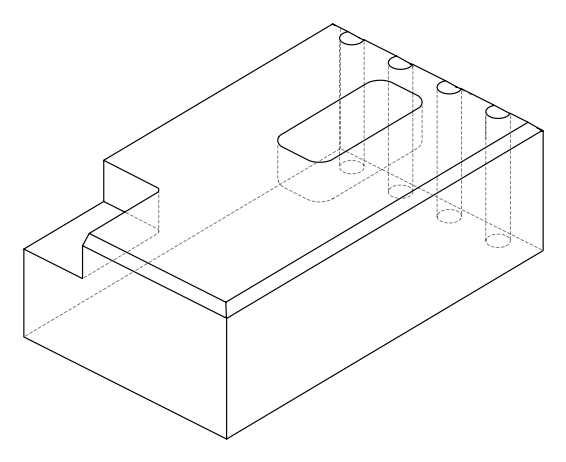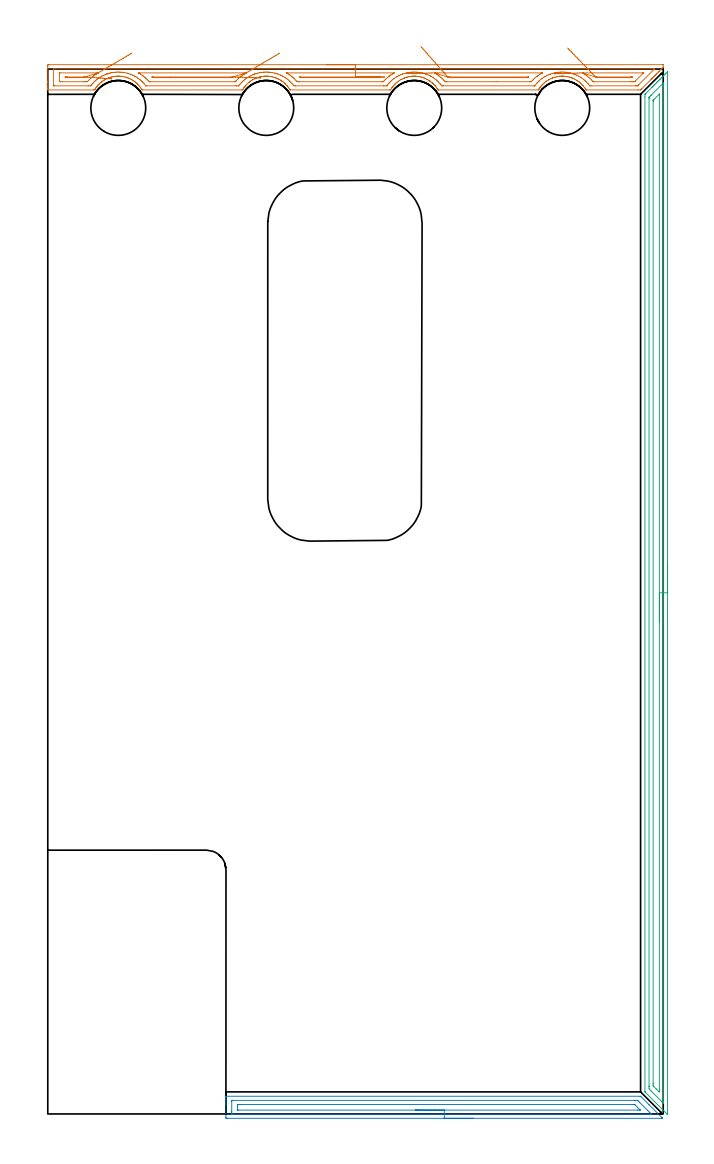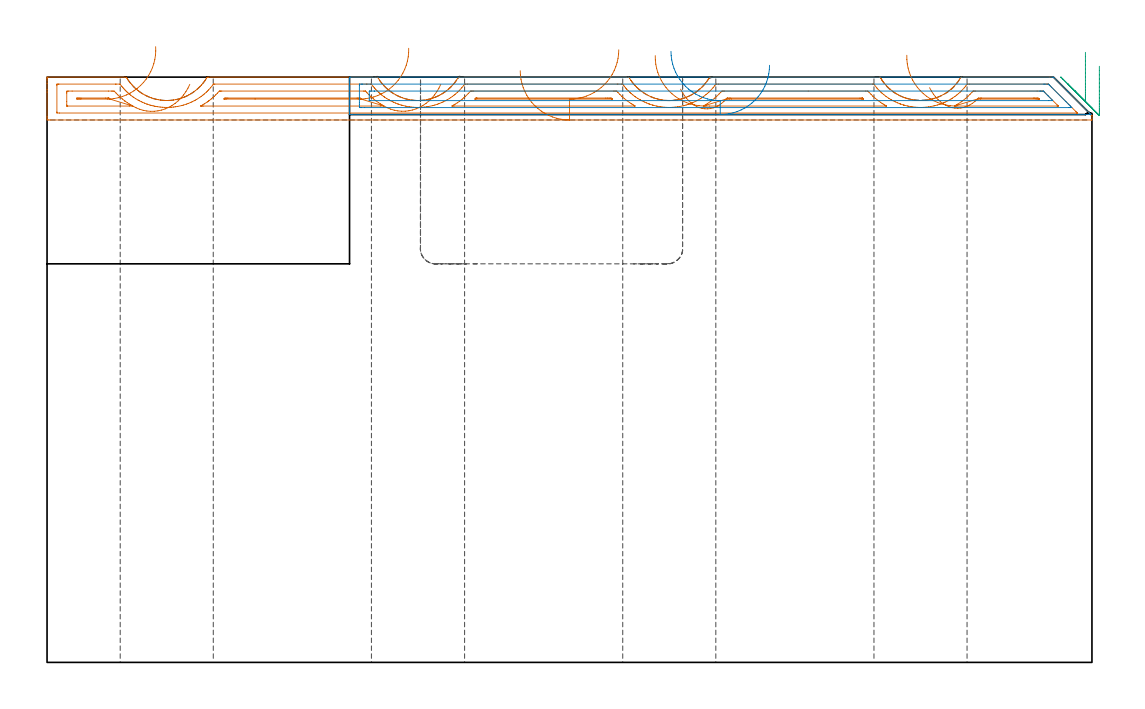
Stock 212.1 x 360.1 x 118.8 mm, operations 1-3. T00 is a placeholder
(PLAN: 21 operations, 15 tool changes, 52.3 min)
(1 AREA_MILL | FG_CHAMFER_SURFACE | UGT0205_001 | 6.51 min | 8031 mm3)
(2 AREA_MILL_1 | FG_CHAMFER_SURFACE_1 | UGT0205_001 | 3.74 min | 4492 mm3)
(3 AREA_MILL_2 | FG_CHAMFER_SURFACE_2 | UGT0205_001 | 8.67 min | 10619 mm3)
(4 MILL_CORNER_NOTCH_RECTANGULAR | CORNER_NOTCH_RECTANGULAR | NXT0201_011 | Follow Part, ap 3, ae 75% | 21.28 min | 211035 mm3)
(5 MILL_RECTANGULAR_POCKET | POCKET_RECTANGULAR_STRAIGHT | NXT0201_007 | Follow Part, ap 6.25, ae 75% | 7.11 min | 242951 mm3)
(6 SPOT_DRILL | STEP1HOLE | NXT0321_9005460120000 | 0.05 min | 155 mm3)
(7 SPOT_DRILL_1 | STEP1HOLE_1 | NXT0321_9005460120000 | 0.05 min | 203 mm3)
(8 SPOT_DRILL_2 | STEP1HOLE_2 | NXT0321_9005460120000 | 0.05 min | 184 mm3)
(9 SPOT_DRILL_3 | STEP1HOLE_3 | NXT0321_9005460120000 | 0.05 min | 158 mm3)
(10 DRILL_BLIND_HOLE_INTO_CENTER | STEP1HOLE | NXT0301_092 | 0.08 min | 1730 mm3)
(11 GUN_DRILL_THROUGH_HOLE | STEP1HOLE | UGT0307_009 | 0.6 min | 11516 mm3)
(12 DRILL_TO_ENLARGE_THROUGH_HOLE | STEP1HOLE | UGT0301_257 | 0.51 min | 19752 mm3)
(13 DRILL_BLIND_HOLE_INTO_CENTER_1 | STEP1HOLE_1 | NXT0301_092 | 0.08 min | 1736 mm3)
(14 GUN_DRILL_THROUGH_HOLE_1 | STEP1HOLE_1 | UGT0307_009 | 0.6 min | 11528 mm3)
(15 DRILL_TO_ENLARGE_THROUGH_HOLE_1 | STEP1HOLE_1 | UGT0301_257 | 0.51 min | 19739 mm3)
(16 DRILL_BLIND_HOLE_INTO_CENTER_2 | STEP1HOLE_2 | NXT0301_092 | 0.08 min | 1725 mm3)
(17 GUN_DRILL_THROUGH_HOLE_2 | STEP1HOLE_2 | UGT0307_009 | 0.6 min | 11532 mm3)
(18 DRILL_TO_ENLARGE_THROUGH_HOLE_2 | STEP1HOLE_2 | UGT0301_257 | 0.51 min | 19764 mm3)
(19 DRILL_BLIND_HOLE_INTO_CENTER_3 | STEP1HOLE_3 | NXT0301_092 | 0.08 min | 1721 mm3)
(20 GUN_DRILL_THROUGH_HOLE_3 | STEP1HOLE_3 | UGT0307_009 | 0.6 min | 11520 mm3)
(21 DRILL_TO_ENLARGE_THROUGH_HOLE_3 | STEP1HOLE_3 | UGT0301_257 | 0.51 min | 19752 mm3)
(TOOL UGT0205_001 | Chamfer Mill 20 x 3 x 45 deg. | D20 FL50 Z2)
(TOOL NXT0201_011 | ENDMILL 12mm [2P460-1200-NA 1630] | D12 FL38 Z6)
(TOOL NXT0201_007 | ENDMILL 25mm [R216.25-25050GCK54P 1620] | D25 R3 FL54 Z5)
(TOOL NXT0321_9005460120000 | NC Spot Drill, 142deg, 12mm, Carbide, Uncoated | D12 PA142 FL30 Z2)
(TOOL NXT0301_092 | Carbide Drill 12.1mm [860.1-1210-061A1-MM 2214] | D12.1 PA140 FL77 Z2)
(TOOL UGT0307_009 | Gun Drill 12 mm | D12 PA130 FL24 Z1)
(TOOL UGT0301_257 | Twist Drill 18.9 mm | D18.9 PA118 FL135 Z2)
(OP 1 AREA_MILL)
G17 G21 G94 G90
T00 M6
G54
G17 G0 G90 X96.05 Y361.6 S1061 M3
G43 Z128.8 H0
Z120.1
G94 G1 X96.088 Z119.228 F250.
X96.202 Z118.363
X96.391 Z117.512
X96.653 Z116.68
X96.987 Z115.874
X97.39 Z115.1
X97.859 Z114.364
X98.39 Z113.672
X98.979 Z113.029
X99.622 Z112.44
X100.314 Z111.908
X101.05 Z111.44
X101.824 Z111.037
X102.63 Z110.703
X103.462 Z110.441
X104.314 Z110.252
X105.178 Z110.138
X106.05 Z110.1
X211.927
X212.009 Y361.597 Z110.103
X212.1 Y361.592 Z110.106
X212.099 Y360.761 Z110.937
X212.096 Y360.707 Z110.99
X212.076 Y360.679 Z111.019
X211.896 Y360.495 Z111.204
X211.48 Y360.08 Z111.619
X211.285 Y359.883 Z111.813
X210.732 Y359.332 Z112.368
X210.587 Y359.186 Z112.512
X210.407 Y359.006 Z112.691
X209.898 Y358.498 Z113.202
X209.693 Y358.292 Z113.406
X209.53 Y358.128 Z113.567
X209.37 Y357.969 Z113.729
X209.247 Y357.846 Z113.852
X209.091 Y357.689 Z114.006
X208.939 Y357.538 Z114.16
X208.8 Y357.399 Z114.299
X208.652 Y357.25 Z114.445
X208.508 Y357.106 Z114.591
X208.353 Y356.952 Z114.746
X208.213 Y356.811 Z114.885
X208.076 Y356.675 Z115.022
X207.906 Y356.505 Z115.193
X204.701 Y353.3 Z118.398
X204.332 Y352.935 Z118.764
X204.301 Y352.907 Z118.793
X203.439 Y352.9 Z118.8
X185.569
X185.509 Y352.905 Z118.79
X185.483 Y352.934 Z118.762
X185.414 Y353.039 Z118.659
X185.291 Y353.235 Z118.462
X185.067 Y353.568 Z118.129
X184.676 Y354.095 Z117.603
X184.614 Y354.178 Z117.519
X184.609 Y354.184 Z117.512
X184.572 Y354.229 Z117.47
X184.39 Y354.441 Z117.258
X184.06 Y354.794 Z116.906
X183.717 Y355.135 Z116.565
X183.562 Y355.272 Z116.428
X183.515 Y355.314 Z116.386
X183.174 Y355.593 Z116.105
X183.111 Y355.641 Z116.055
X182.983 Y355.741 Z115.959
X182.824 Y355.863 Z115.836
X182.722 Y355.933 Z115.766
X182.588 Y356.027 Z115.672
X182.347 Y356.186 Z115.513
X181.931 Y356.431 Z115.269
X181.488 Y356.661 Z115.036
X181.038 Y356.874 Z114.825
X180.812 Y356.969 Z114.73
X180.656 Y357.031 Z114.669
X180.583 Y357.058 Z114.641
X180.209 Y357.18 Z114.512
X180.146 Y357.202 Z114.492
X179.803 Y357.303 Z114.396
X179.701 Y357.332 Z114.366
X179.253 Y357.438 Z114.258
X178.807 Y357.523 Z114.175
X178.793 Y357.524 Z114.173
X178.422 Y357.573 Z114.119
X178.36 Y357.582 Z114.111
X177.914 Y357.624 Z114.075
X177.688 Y357.635 Z114.063
X177.528 Y357.642 Z114.053
X177.52 Y357.643 Z114.054
X177.466 Y357.646 Z114.051
X177.366 Y357.642 Z114.048
X177.227 Y357.64 Z114.05
X177.077 Z114.054
X176.966 Y357.635 Z114.061
X176.941 Y357.634 Z114.063
X176.635 Y357.616 Z114.077
X176.575 Y357.613 Z114.081
X176.545 Y357.611 Z114.085
X176.438 Y357.599 Z114.094
X176.338 Y357.59 Z114.106
X176.313 Y357.587 Z114.109
X176.128 Y357.567 Z114.126
X175.94 Y357.538 Z114.153
X175.741 Y357.51 Z114.184
X175.682 Y357.501 Z114.194
X175.516 Y357.469 Z114.228
X175.235 Y357.413 Z114.285
X174.789 Y357.303 Z114.396
X174.401 Y357.184 Z114.509
X174.205 Y357.122 Z114.578
X174.151 Y357.104 Z114.596
X174.016 Y357.057 Z114.64
X173.954 Y357.032 Z114.663
X173.897 Y357.01 Z114.686
X173.448 Y356.82 Z114.878
X173.004 Y356.611 Z115.088
X172.861 Y356.534 Z115.166
X172.624 Y356.405 Z115.294
X172.511 Y356.338 Z115.361
X172.252 Y356.186 Z115.513
X172.111 Y356.094 Z115.605
X171.888 Y355.933 Z115.765
X171.66 Y355.77 Z115.929
X171.218 Y355.429 Z116.27
X171.131 Y355.354 Z116.346
X171.084 Y355.314 Z116.386
X170.678 Y354.928 Z116.77
X170.405 Y354.653 Z117.047
X170.326 Y354.573 Z117.127
X170.209 Y354.441 Z117.258
X169.996 Y354.178 Z117.521
X169.859 Y354.01 Z117.689
X169.785 Y353.91 Z117.788
X169.656 Y353.739 Z117.958
X169.528 Y353.569 Z118.13
X169.499 Y353.529 Z118.171
X169.433 Y353.434 Z118.265
X169.348 Y353.3 Z118.398
X169.276 Y353.189 Z118.51
X169.264 Y353.168 Z118.531
X169.169 Y353.013 Z118.687
X169.095 Y352.906 Z118.792
X169.04 Y352.9 Z118.8
X134.641
X134.505 Y352.903 Z118.789
X134.454 Y352.977 Z118.718
X134.369 Y353.114 Z118.584
X134.325 Y353.183 Z118.516
X134.195 Y353.388 Z118.311
X134.071 Y353.569 Z118.131
X133.724 Y354.041 Z117.658
X133.612 Y354.178 Z117.518
X133.561 Y354.242 Z117.455
X133.52 Y354.29 Z117.408
X133.391 Y354.441 Z117.257
X133.116 Y354.737 Z116.961
X132.832 Y355.024 Z116.673
X132.676 Y355.171 Z116.528
X132.557 Y355.276 Z116.423
X132.514 Y355.313 Z116.385
X132.469 Y355.348 Z116.348
X132.337 Y355.456 Z116.244
X132.259 Y355.519 Z116.18
X131.939 Y355.774 Z115.921
X131.759 Y355.905 Z115.794
X131.719 Y355.933 Z115.766
X131.646 Y355.985 Z115.713
X131.514 Y356.073 Z115.623
X131.348 Y356.184 Z115.511
X131.046 Y356.367 Z115.332
X130.603 Y356.604 Z115.093
X130.192 Y356.805 Z114.895
X130.153 Y356.824 Z114.876
X130.108 Y356.844 Z114.856
X129.87 Y356.945 Z114.753
X129.727 Y357.001 Z114.696
X129.583 Y357.057 Z114.64
X129.28 Y357.159 Z114.536
X129.261 Y357.166 Z114.529
X128.834 Y357.293 Z114.401
X128.816 Y357.298 Z114.396
X128.368 Y357.413 Z114.286
X128.106 Y357.465 Z114.234
X127.922 Y357.502 Z114.197
X127.493 Y357.562 Z114.132
X127.475 Y357.564 Z114.13
X127.292 Y357.58 Z114.114
X126.894 Y357.616 Z114.082
X126.752 Y357.628 Z114.068
X126.679 Y357.635 Z114.063
X126.582 Y357.643 Z114.055
X126.527 Y357.645 Z114.052
X126.329 Y357.643 Z114.051
X126.267 Y357.64 Z114.049
X126.08 Y357.641 Z114.054
X126.074
X125.829 Y357.631 Z114.066
X125.707 Y357.625 Z114.071
X125.69 Y357.624 Z114.072
X125.626 Y357.619 Z114.079
X125.243 Y357.585 Z114.115
X124.813 Y357.525 Z114.171
X124.797 Y357.523 Z114.173
X124.601 Y357.487 Z114.212
X124.35 Y357.44 Z114.259
X123.904 Y357.335 Z114.364
X123.795 Y357.303 Z114.396
X123.458 Y357.204 Z114.494
X123.155 Y357.104 Z114.594
X123.026 Y357.06 Z114.635
X123.015 Y357.056 Z114.639
X122.85 Y356.989 Z114.708
X122.579 Y356.875 Z114.82
X122.563 Y356.868 Z114.827
X122.119 Y356.667 Z115.032
X121.681 Y356.434 Z115.263
X121.226 Y356.17 Z115.528
X120.775 Y355.855 Z115.843
X120.333 Y355.522 Z116.177
X120.086 Y355.313 Z116.385
X119.75 Y355.001 Z116.697
X119.638 Y354.891 Z116.809
X119.441 Y354.694 Z117.004
X119.37 Y354.617 Z117.081
X119.211 Y354.441 Z117.258
X119.005 Y354.19 Z117.51
X118.871 Y354.026 Z117.674
X118.775 Y353.898 Z117.802
X118.656 Y353.739 Z117.957
X118.559 Y353.611 Z118.088
X118.526 Y353.569 Z118.131
X118.21 Y353.079 Z118.621
X118.112 Y352.919 Z118.781
X118.102 Y352.907 Z118.793
X117.665 Y352.9 Z118.8
X83.713
X83.505 Y352.903 Z118.789
X83.425 Y353.023 Z118.674
X83.334 Y353.166 Z118.532
X83.07 Y353.568 Z118.13
X82.948 Y353.739 Z117.957
X82.839 Y353.893 Z117.806
X82.62 Y354.17 Z117.528
X82.464 Y354.352 Z117.347
X82.388 Y354.441 Z117.258
X81.947 Y354.912 Z116.787
X81.797 Y355.056 Z116.643
X81.734 Y355.116 Z116.583
X81.651 Y355.191 Z116.508
X81.514 Y355.313 Z116.385
X81.054 Y355.69 Z116.008
X80.718 Y355.933 Z115.762
X80.705 Y355.943 Z115.753
X80.586 Y356.024 Z115.673
X80.348 Y356.185 Z115.512
X80.161 Y356.298 Z115.399
X79.869 Y356.461 Z115.238
X79.718 Y356.544 Z115.154
X79.433 Y356.688 Z115.011
X79.269 Y356.771 Z114.927
X78.928 Y356.92 Z114.778
X78.799 Y356.971 Z114.726
X78.584 Y357.058 Z114.64
X78.539 Y357.073 Z114.625
X78.376 Y357.13 Z114.567
X77.931 Y357.267 Z114.43
X77.483 Y357.387 Z114.313
X77.037 Y357.481 Z114.218
X76.59 Y357.553 Z114.144
X76.144 Y357.604 Z114.094
X75.86 Y357.626 Z114.073
X75.677 Y357.638 Z114.06
X75.642 Y357.639 Z114.058
X75.53 Y357.643 Z114.052
X75.342 Y357.64 Z114.049
X75.327
X75.084 Y357.642 Z114.053
X75.013 Y357.639 Z114.055
X74.805 Y357.631 Z114.066
X74.778 Y357.629 Z114.068
X74.358 Y357.596 Z114.104
X74.129 Y357.568 Z114.132
X73.912 Y357.54 Z114.158
X73.465 Y357.463 Z114.237
X73.166 Y357.396 Z114.302
X73.019 Y357.363 Z114.334
X72.571 Y357.24 Z114.458
X72.127 Y357.098 Z114.6
X72.016 Y357.058 Z114.641
X71.623 Y356.898 Z114.801
X71.429 Y356.811 Z114.889
X71.234 Y356.723 Z114.975
X70.784 Y356.49 Z115.207
X70.758 Y356.475 Z115.222
X70.341 Y356.241 Z115.459
X70.251 Y356.186 Z115.514
X69.882 Y355.933 Z115.766
X69.845 Y355.908 Z115.791
X69.485 Y355.641 Z116.057
X69.449 Y355.614 Z116.084
X69.09 Y355.313 Z116.385
X68.556 Y354.813 Z116.885
X68.524 Y354.779 Z116.919
X68.376 Y354.617 Z117.078
X68.211 Y354.44 Z117.257
X67.991 Y354.178 Z117.521
X67.93 Y354.105 Z117.593
X67.664 Y353.764 Z117.936
X67.529 Y353.569 Z118.131
X67.242 Y353.128 Z118.57
X67.184 Y353.034 Z118.664
X67.103 Y352.906 Z118.792
X66.737 Y352.9 Z118.8
X32.785
X32.496 Y352.906 Z118.791
X32.364 Y353.122 Z118.577
X32.36 Y353.127 Z118.572
X32.247 Y353.3 Z118.398
X32.072 Y353.569 Z118.131
X31.954 Y353.738 Z117.962
X31.891 Y353.819 Z117.88
X31.679 Y354.094 Z117.606
X31.389 Y354.441 Z117.258
X31.291 Y354.548 Z117.152
X31.062 Y354.799 Z116.901
X30.792 Y355.06 Z116.639
X30.514 Y355.314 Z116.386
X30.169 Y355.601 Z116.099
X30.105 Y355.649 Z116.051
X29.764 Y355.901 Z115.798
X29.349 Y356.186 Z115.513
X29.276 Y356.23 Z115.469
X29.211 Y356.267 Z115.432
X28.833 Y356.482 Z115.218
X28.772 Y356.514 Z115.186
X28.384 Y356.714 Z114.983
X27.986 Y356.894 Z114.805
X27.871 Y356.941 Z114.758
X27.584 Y357.058 Z114.641
X27.491 Y357.093 Z114.607
X27.046 Y357.236 Z114.464
X26.879 Y357.282 Z114.417
X26.598 Y357.359 Z114.338
X26.153 Y357.46 Z114.24
X25.705 Y357.538 Z114.161
X25.637 Y357.546 Z114.152
X25.259 Y357.594 Z114.105
X24.977 Y357.618 Z114.082
X24.84 Y357.628 Z114.069
X24.813 Y357.631 Z114.067
X24.534 Y357.642 Z114.054
X24.4 Y357.641 Z114.05
X24.285 Y357.643 Z114.053
X24.087 Y357.645 Z114.054
X24.037 Y357.642 Z114.055
X23.92 Y357.639 Z114.06
X23.754 Y357.626 Z114.07
X23.603 Y357.616 Z114.084
X23.473 Y357.607 Z114.093
X23.027 Y357.556 Z114.143
X22.957 Y357.545 Z114.154
X22.58 Y357.484 Z114.215
X22.509 Y357.469 Z114.23
X22.134 Y357.39 Z114.307
X22.063 Y357.371 Z114.326
X21.687 Y357.273 Z114.426
X21.242 Y357.137 Z114.563
X21.094 Y357.085 Z114.615
X21.018 Y357.058 Z114.641
X20.574 Y356.869 Z114.826
X20.436 Y356.811 Z114.885
X20.349 Y356.774 Z114.922
X20.276 Y356.738 Z114.958
X19.899 Y356.554 Z115.145
X19.456 Y356.309 Z115.39
X19.383 Y356.265 Z115.434
X19.252 Y356.186 Z115.513
X18.904 Y355.951 Z115.748
X18.564 Y355.704 Z115.996
X18.483 Y355.638 Z116.062
X18.312 Y355.494 Z116.201
X18.09 Y355.313 Z116.385
X17.671 Y354.926 Z116.773
X17.596 Y354.847 Z116.853
X17.564 Y354.812 Z116.888
X17.382 Y354.617 Z117.079
X17.298 Y354.528 Z117.17
X17.216 Y354.441 Z117.258
X17.015 Y354.2 Z117.5
X16.778 Y353.914 Z117.785
X16.702 Y353.808 Z117.891
X16.53 Y353.569 Z118.13
X16.353 Y353.3 Z118.398
X16.269 Y353.174 Z118.526
X16.256 Y353.152 Z118.548
X16.207 Y353.075 Z118.625
X16.095 Y352.905 Z118.79
X15.809 Y352.9 Z118.8
X0.173
X0.01 Y352.902 Z118.788
X0.003 Y353.052 Z118.64
X0. Y353.21 Z118.49
Y353.498 Z118.202
Y354.178 Z117.517
Y355.396 Z116.301
Y355.933 Z115.761
Y360.931 Z110.766
X0.004 Y361.2 Z110.497
X0.01 Y361.592 Z110.105
X0.217 Y361.596 Z110.102
X0.62 Y361.6 Z110.1
X106.05
Y360.186 Z111.514
X208.939 Y360.185 Z111.515
X209.057 Y360.183 Z111.517
X209.113 Y360.18 Z111.52
X209.118 Y360.178 Z111.522
X209.117 Y360.174 Z111.526
X209.037 Y360.089 Z111.611
X208.902 Y359.952 Z111.748
X208.8 Y359.849 Z111.851
X203.725 Y354.775 Z116.925
X203.439 Y354.492 Z117.208
X203.276 Y354.337 Z117.363
X203.249 Y354.321 Z117.379
X203.205 Y354.319 Z117.381
X203.111 Y354.316 Z117.384
X202.923 Y354.315 Z117.385
X202.546 Y354.314 Z117.386
X187.217 Y354.315 Z117.385
X186.841 Y354.319 Z117.381
X186.796 Y354.321 Z117.379
X186.773 Y354.329 Z117.371
X186.463 Y354.726 Z116.974
X186.191 Y355.056 Z116.644
X185.569 Y355.721 Z115.979
X185.355 Y355.933 Z115.767
X184.998 Y356.253 Z115.447
X184.676 Y356.518 Z115.182
X184.295 Y356.811 Z114.889
X183.783 Y357.164 Z114.536
X183.507 Y357.334 Z114.366
X182.89 Y357.688 Z114.012
X182.288 Y357.976 Z113.724
X181.996 Y358.109 Z113.591
X181.715 Y358.225 Z113.475
X181.288 Y358.384 Z113.316
X181.102 Y358.445 Z113.255
X180.709 Y358.567 Z113.133
X180.209 Y358.698 Z113.002
X180.031 Y358.742 Z112.958
X179.315 Y358.884 Z112.816
X178.935 Y358.94 Z112.76
X178.422 Y358.998 Z112.702
X177.946 Y359.034 Z112.666
X177.528 Y359.054 Z112.646
X177.036 Y359.05 Z112.65
X176.635 Y359.031 Z112.669
X176.195 Y358.999 Z112.701
X175.741 Y358.951 Z112.749
X175.402 Y358.9 Z112.8
X174.848 Y358.799 Z112.901
X174.652 Y358.759 Z112.941
X173.954 Y358.588 Z113.112
X173.937 Y358.584 Z113.116
X173.879 Y358.567 Z113.133
X173.263 Y358.368 Z113.332
X173.177 Y358.338 Z113.362
X173.061 Y358.294 Z113.406
X172.628 Y358.114 Z113.586
X172.167 Y357.91 Z113.79
X172.015 Y357.839 Z113.861
X171.713 Y357.689 Z114.011
X171.428 Y357.537 Z114.163
X171.368 Y357.504 Z114.196
X171.274 Y357.448 Z114.252
X170.875 Y357.203 Z114.497
X170.38 Y356.866 Z114.834
X170.348 Y356.843 Z114.857
X170.305 Y356.811 Z114.889
X169.849 Y356.456 Z115.244
X169.487 Y356.156 Z115.544
X169.369 Y356.049 Z115.651
X169.247 Y355.933 Z115.767
X168.923 Y355.61 Z116.09
X168.593 Y355.275 Z116.425
X168.49 Y355.157 Z116.543
X168.405 Y355.056 Z116.644
X167.868 Y354.381 Z117.319
X167.83 Y354.338 Z117.362
X167.812 Y354.321 Z117.379
X167.793 Y354.319 Z117.381
X167.7 Y354.316 Z117.384
X167.561 Y354.315 Z117.385
X136.289
X135.912 Y354.319 Z117.381
X135.82 Y354.321 Z117.379
X135.772 Y354.336 Z117.364
X135.535 Y354.639 Z117.061
X135.192 Y355.056 Z116.644
X134.641 Y355.651 Z116.049
X134.356 Y355.933 Z115.767
X134.037 Y356.22 Z115.48
X133.748 Y356.455 Z115.245
X133.291 Y356.811 Z114.889
X132.854 Y357.116 Z114.584
X132.609 Y357.275 Z114.425
X132.045 Y357.607 Z114.093
X131.961 Y357.652 Z114.048
X131.937 Y357.665 Z114.035
X131.889 Y357.689 Z114.011
X131.067 Y358.078 Z113.622
X130.398 Y358.346 Z113.354
X130.174 Y358.426 Z113.274
X130.113 Y358.447 Z113.253
X130.066 Y358.461 Z113.239
X129.711 Y358.567 Z113.133
X129.28 Y358.681 Z113.019
X129.125 Y358.719 Z112.981
X128.387 Y358.871 Z112.829
X128.022 Y358.925 Z112.775
X127.493 Y358.983 Z112.717
X127.028 Y359.024 Z112.676
X126.6 Y359.053 Z112.647
X126.107 Y359.051 Z112.649
X125.707 Y359.037 Z112.663
X125.26 Y359.006 Z112.694
X124.813 Y358.96 Z112.74
X124.461 Y358.912 Z112.788
X123.92 Y358.816 Z112.884
X123.71 Y358.773 Z112.927
X123.026 Y358.607 Z113.093
X122.994 Y358.598 Z113.102
X122.884 Y358.567 Z113.133
X122.316 Y358.386 Z113.314
X122.238 Y358.36 Z113.34
X122.133 Y358.32 Z113.38
X121.678 Y358.135 Z113.565
X121.239 Y357.942 Z113.758
X121.064 Y357.861 Z113.839
X120.718 Y357.689 Z114.011
X120.475 Y357.561 Z114.139
X120.425 Y357.534 Z114.166
X120.346 Y357.488 Z114.212
X119.918 Y357.232 Z114.468
X119.452 Y356.918 Z114.782
X119.389 Y356.873 Z114.827
X119.305 Y356.811 Z114.889
X118.887 Y356.489 Z115.211
X118.559 Y356.219 Z115.481
X118.406 Y356.083 Z115.617
X118.247 Y355.933 Z115.767
X117.956 Y355.647 Z116.053
X117.665 Y355.351 Z116.349
X117.525 Y355.193 Z116.507
X117.408 Y355.056 Z116.644
X117.126 Y354.708 Z116.992
X116.923 Y354.453 Z117.247
X116.853 Y354.368 Z117.332
X116.813 Y354.321 Z117.379
X116.772 Y354.319 Z117.381
X116.63 Y354.317 Z117.383
X115.878 Y354.314 Z117.386
X115.739
X85.36 Y354.315 Z117.385
X84.984 Y354.319 Z117.381
X84.801 Y354.321 Z117.379
X84.607 Y354.555 Z117.145
X84.189 Y355.056 Z116.644
X83.713 Y355.575 Z116.125
X83.355 Y355.933 Z115.767
X82.82 Y356.398 Z115.302
X82.59 Y356.586 Z115.114
X82.29 Y356.811 Z114.889
X81.926 Y357.068 Z114.632
X81.714 Y357.209 Z114.491
X81.212 Y357.513 Z114.187
X81.033 Y357.611 Z114.089
X80.886 Y357.689 Z114.011
X80.39 Y357.935 Z113.765
X80.139 Y358.046 Z113.654
X79.512 Y358.305 Z113.395
X79.246 Y358.397 Z113.303
X78.713 Y358.567 Z113.133
X78.352 Y358.664 Z113.036
X78.219 Y358.698 Z113.002
X77.459 Y358.857 Z112.843
X77.104 Y358.915 Z112.785
X76.565 Y358.983 Z112.717
X76.1 Y359.023 Z112.677
X75.672 Y359.049 Z112.651
X75.178 Y359.052 Z112.648
X74.778 Y359.041 Z112.659
X74.327 Y359.01 Z112.69
X73.885 Y358.966 Z112.734
X73.524 Y358.921 Z112.779
X72.991 Y358.83 Z112.87
X72.77 Y358.784 Z112.916
X72.098 Y358.626 Z113.074
X72.05 Y358.614 Z113.086
X71.879 Y358.567 Z113.133
X71.368 Y358.406 Z113.294
X71.298 Y358.383 Z113.317
X71.204 Y358.348 Z113.352
X70.727 Y358.158 Z113.542
X70.311 Y357.977 Z113.723
X70.111 Y357.886 Z113.814
X69.717 Y357.689 Z114.011
X69.522 Y357.587 Z114.113
X69.481 Y357.564 Z114.136
X69.417 Y357.528 Z114.172
X68.962 Y357.258 Z114.442
X68.524 Y356.969 Z114.731
X68.43 Y356.903 Z114.797
X68.304 Y356.811 Z114.889
X67.926 Y356.521 Z115.179
X67.631 Y356.277 Z115.423
X67.447 Y356.114 Z115.586
X67.251 Y355.933 Z115.767
X66.991 Y355.684 Z116.016
X66.737 Y355.425 Z116.275
X66.56 Y355.229 Z116.471
X66.41 Y355.056 Z116.644
X66.157 Y354.747 Z116.953
X65.844 Y354.36 Z117.34
X65.803 Y354.321 Z117.379
X65.773 Y354.319 Z117.381
X65.702 Y354.316 Z117.384
X64.95 Y354.314 Z117.386
X64.811
X34.056 Y354.315 Z117.385
X33.867 Y354.316 Z117.384
X33.821 Y354.318 Z117.382
X33.801 Y354.321 Z117.379
X33.779 Y354.336 Z117.364
X33.678 Y354.456 Z117.244
X33.187 Y355.056 Z116.644
X32.785 Y355.507 Z116.193
X32.571 Y355.723 Z115.977
X32.354 Y355.933 Z115.767
X31.891 Y356.341 Z115.359
X31.63 Y356.557 Z115.143
X31.287 Y356.811 Z114.889
X30.998 Y357.016 Z114.684
X30.387 Y357.411 Z114.289
X30.105 Y357.569 Z114.131
X29.879 Y357.689 Z114.011
X29.436 Y357.91 Z113.79
X29.211 Y358.011 Z113.689
X28.631 Y358.259 Z113.441
X28.318 Y358.373 Z113.327
X27.717 Y358.567 Z113.133
X27.49 Y358.631 Z113.069
X27.424 Y358.649 Z113.051
X27.311 Y358.678 Z113.022
X26.531 Y358.843 Z112.857
X26.007 Y358.93 Z112.77
X25.637 Y358.976 Z112.724
X25.177 Y359.018 Z112.682
X24.744 Y359.045 Z112.655
X24.249 Y359.053 Z112.647
X23.85 Y359.046 Z112.654
X23.393 Y359.016 Z112.684
X22.957 Y358.974 Z112.726
X22.402 Y358.899 Z112.801
X22.063 Y358.843 Z112.857
X21.83 Y358.796 Z112.904
X21.532 Y358.732 Z112.968
X21.17 Y358.645 Z113.055
X21.107 Y358.628 Z113.072
X20.883 Y358.567 Z113.133
X20.421 Y358.425 Z113.275
X20.381 Y358.412 Z113.288
X20.334 Y358.396 Z113.304
X20.276 Y358.374 Z113.326
X19.781 Y358.175 Z113.525
X19.383 Y358.007 Z113.693
X19.162 Y357.906 Z113.794
X18.714 Y357.689 Z114.011
X18.567 Y357.612 Z114.088
X18.537 Y357.596 Z114.104
X18.489 Y357.569 Z114.131
X18.007 Y357.285 Z114.415
X17.596 Y357.018 Z114.682
X17.472 Y356.933 Z114.767
X17.305 Y356.811 Z114.889
X16.968 Y356.55 Z115.15
X16.702 Y356.335 Z115.365
X16.485 Y356.147 Z115.553
X16.251 Y355.933 Z115.767
X16.027 Y355.72 Z115.98
X15.809 Y355.496 Z116.204
X15.597 Y355.263 Z116.437
X15.416 Y355.056 Z116.644
X15.191 Y354.785 Z116.915
X14.915 Y354.444 Z117.256
X14.828 Y354.338 Z117.362
X14.806 Y354.321 Z117.379
X14.771 Y354.319 Z117.381
X14.022 Y354.315 Z117.385
X13.883 Y354.314 Z117.386
X2.407 Y354.315 Z117.385
X2.266 Y354.316 Z117.384
X2.05 Y354.321 Z117.379
X2.009 Y354.326 Z117.374
X2.005 Y354.356 Z117.344
X2.003 Y354.388 Z117.312
X2. Y354.577 Z117.123
X2.001 Y359.977 Z111.723
X2.005 Y360.084 Z111.616
X2.01 Y360.154 Z111.546
X2.015 Y360.179 Z111.521
X2.546 Y360.186 Z111.514
X106.05
Y358.772 Z112.928
X119.282 Y358.771 Z112.929
X119.295
X119.372 Y358.766 Z112.934
X119.3 Y358.717 Z112.983
X119.049 Y358.567 Z113.133
X118.745 Y358.384 Z113.316
X118.559 Y358.269 Z113.431
X118.212 Y358.03 Z113.67
X117.725 Y357.689 Z114.011
X117.691 Y357.664 Z114.036
X117.665 Y357.645 Z114.055
X117.199 Y357.269 Z114.431
X116.772 Y356.903 Z114.797
X116.723 Y356.859 Z114.841
X116.674 Y356.811 Z114.889
X116.279 Y356.418 Z115.282
X115.878 Y356.005 Z115.695
X115.639 Y355.738 Z115.962
X115.541 Y355.734 Z115.966
X115.402 Y355.731 Z115.969
X115.193 Y355.729 Z115.971
X114.985
X86.602
X86.394 Y355.73 Z115.97
X86.185 Y355.732 Z115.968
X86.047 Y355.736 Z115.964
X85.959 Y355.743 Z115.957
X85.924 Y355.78 Z115.92
X85.5 Y356.228 Z115.472
X84.923 Y356.811 Z114.889
X84.607 Y357.09 Z114.61
X84.277 Y357.368 Z114.332
X83.872 Y357.689 Z114.011
X83.713 Y357.808 Z113.892
X83.276 Y358.119 Z113.581
X82.82 Y358.401 Z113.299
X82.545 Y358.567 Z113.133
X82.344 Y358.684 Z113.016
X82.229 Y358.753 Z112.947
X82.208 Y358.767 Z112.933
X82.214 Y358.768 Z112.932
X82.263 Y358.77 Z112.93
X82.402 Y358.771 Z112.929
X82.611 Y358.772 Z112.928
X106.05
Y357.357 Z114.343
X114.605
X114.711 Y357.355 Z114.345
X114.742 Y357.353 Z114.347
X114.744 Y357.352 Z114.348
X114.742 Y357.346 Z114.354
X114.711 Y357.312 Z114.388
X114.665 Y357.268 Z114.432
X114.589 Y357.2 Z114.5
X114.515 Y357.15 Z114.55
X114.391 Y357.147 Z114.553
X114.091 Y357.144 Z114.556
X113.754 Y357.143 Z114.557
X113.416
X87.287
X87.178 Y357.144 Z114.556
X87.105 Y357.147 Z114.553
X87.052 Y357.15 Z114.55
X87.031 Y357.168 Z114.532
X86.945 Y357.252 Z114.448
X86.864 Y357.337 Z114.363
X86.854 Y357.349 Z114.351
X86.887 Y357.352 Z114.348
X86.959 Y357.355 Z114.345
X87.068 Y357.357 Z114.343
X106.05
X106.922 Z114.381
X107.787 Z114.495
X108.638 Z114.683
X109.47 Z114.946
X110.276 Z115.28
X111.05 Z115.682
X111.786 Z116.151
X112.478 Z116.682
X113.121 Z117.272
X113.71 Z117.915
X114.242 Z118.607
X114.71 Z119.343
X115.113 Z120.116
X115.447 Z120.922
X115.709 Z121.754
X115.898 Z122.606
X116.012 Z123.471
X116.05 Z124.343
G0 X123.457 Y358.538 Z123.165
G1 X123.474 Z122.293
X123.568 Y358.541 Z121.425
X123.737 Y358.544 Z120.569
X123.98 Y358.55 Z119.731
X124.295 Y358.557 Z118.918
X124.68 Y358.566 Z118.135
X125.131 Y358.577 Z117.389
X125.646 Y358.589 Z116.684
X126.22 Y358.602 Z116.028
X126.849 Y358.617 Z115.423
X127.528 Y358.633 Z114.876
X128.253 Y358.649 Z114.391
X129.017 Y358.667 Z113.97
X129.815 Y358.686 Z113.618
X130.64 Y358.705 Z113.336
X131.487 Y358.725 Z113.127
X132.349 Y358.745 Z112.993
X133.219 Y358.765 Z112.935
X133.331 Y358.767 Z112.933
X133.54 Y358.77 Z112.93
X133.748 Y358.771 Z112.929
X134.433 Y358.772 Z112.928
X170.225 Y358.771 Z112.929
X170.38 Y358.767 Z112.933
X170.384 Y358.766 Z112.934
X170.385 Y358.762 Z112.938
X170.38 Y358.756 Z112.944
X170.259 Y358.686 Z113.014
X170.051 Y358.567 Z113.133
X169.702 Y358.355 Z113.345
X169.487 Y358.221 Z113.479
X169.17 Y358. Z113.7
X168.729 Y357.689 Z114.011
X168.652 Y357.631 Z114.069
X168.593 Y357.586 Z114.114
X168.162 Y357.235 Z114.465
X167.7 Y356.836 Z114.864
X167.687 Y356.824 Z114.876
X167.674 Y356.811 Z114.889
X167.245 Y356.38 Z115.32
X166.812 Y355.933 Z115.767
X166.63 Y355.735 Z115.965
X166.464 Y355.733 Z115.967
X166.121 Y355.729 Z115.971
X154.506 Y355.728 Z115.972
X137.53 Y355.729 Z115.971
X137.322 Y355.73 Z115.97
X137.113 Y355.733 Z115.967
X136.979 Y355.735 Z115.965
X136.913 Y355.801 Z115.899
X136.784 Y355.933 Z115.767
X136.428 Y356.305 Z115.395
X135.924 Y356.811 Z114.889
X135.535 Y357.157 Z114.543
X134.865 Y357.689 Z114.011
X134.641 Y357.856 Z113.844
X134.058 Y358.262 Z113.438
X133.219 Y358.765 Z112.935
X137.861 Y357.345 Z114.355
X137.889 Y357.35 Z114.35
X137.997 Y357.353 Z114.347
X138.215 Y357.356 Z114.344
X138.553 Y357.357 Z114.343
X138.89
X165.357
X165.565 Y357.355 Z114.345
X165.673 Y357.353 Z114.347
X165.733 Y357.351 Z114.349
X165.713 Y357.32 Z114.38
X165.653 Y357.256 Z114.444
X165.556 Y357.161 Z114.539
X165.542 Y357.15 Z114.55
X165.517 Y357.147 Z114.553
X165.461 Y357.144 Z114.556
X165.346 Y357.143 Z114.557
X165.019
X138.771
X138.553 Y357.144 Z114.556
X138.215 Y357.147 Z114.553
X138.107 Y357.15 Z114.55
X138.049 Y357.156 Z114.544
X138.016 Y357.186 Z114.514
X137.948 Y357.252 Z114.448
X137.884 Y357.319 Z114.381
X137.861 Y357.345 Z114.355
X137.385 Y357.885 Z113.863
X136.882 Y358.455 Z113.435
X136.356 Y359.051 Z113.075
X135.811 Y359.668 Z112.786
X135.252 Y360.302 Z112.569
X134.683 Y360.947 Z112.427
X134.107 Y361.599 Z112.361
X133.53 Y362.254 Z112.371
X132.956 Y362.905 Z112.456
X132.389 Y363.548 Z112.617
X131.833 Y364.178 Z112.852
X131.293 Y364.79 Z113.16
X130.772 Y365.38 Z113.537
X130.276 Y365.942 Z113.982
X129.807 Y366.474 Z114.49
X129.369 Y366.971 Z115.058
X128.965 Y367.428 Z115.682
X128.599 Y367.843 Z116.356
G0 Z128.8
X174.52 Y358.468
Z123.237
G1 X174.531 Y358.469 Z122.364
X174.618 Y358.471 Z121.496
X174.78 Y358.476 Z120.639
X175.016 Y358.484 Z119.799
X175.325 Y358.493 Z118.983
X175.703 Y358.505 Z118.198
X176.149 Y358.519 Z117.448
X176.658 Y358.534 Z116.739
X177.227 Y358.552 Z116.078
X177.851 Y358.571 Z115.469
X178.526 Y358.592 Z114.917
X179.247 Y358.615 Z114.426
X180.007 Y358.638 Z113.999
X180.802 Y358.663 Z113.64
X181.625 Y358.688 Z113.352
X182.47 Y358.715 Z113.137
X183.331 Y358.741 Z112.997
X184.2 Y358.768 Z112.932
X184.259 Y358.77 Z112.93
X184.468 Y358.771 Z112.929
X184.676 Y358.772 Z112.928
X205.018 Y358.771 Z112.929
X205.094 Y358.77 Z112.93
X205.226 Y358.766 Z112.934
X205.25 Y358.765 Z112.935
X205.239 Y358.746 Z112.954
X205.226 Y358.727 Z112.973
X205.146 Y358.645 Z113.055
X205.068 Y358.567 Z113.133
X202.546 Y356.044 Z115.656
X202.489 Y355.989 Z115.711
X202.432 Y355.933 Z115.767
X202.273 Y355.784 Z115.916
X202.204 Y355.735 Z115.965
X202.069 Y355.733 Z115.967
X201.859 Y355.73 Z115.97
X201.652 Y355.729 Z115.971
X200.967 Y355.728 Z115.972
X188.458 Y355.729 Z115.971
X188.25 Y355.73 Z115.97
X188.042 Y355.734 Z115.966
X187.986 Y355.735 Z115.965
X187.95 Y355.757 Z115.943
X187.892 Y355.817 Z115.883
X187.779 Y355.933 Z115.767
X187.356 Y356.376 Z115.324
X186.923 Y356.811 Z114.889
X186.463 Y357.217 Z114.483
X185.872 Y357.689 Z114.011
X185.701 Y357.818 Z113.882
X185.569 Y357.911 Z113.789
X184.865 Y358.381 Z113.319
X184.676 Y358.491 Z113.209
X184.543 Y358.567 Z113.133
X184.44 Y358.625 Z113.075
X184.289 Y358.712 Z112.988
X184.217 Y358.756 Z112.944
X184.2 Y358.768 Z112.932
X188.863 Y357.342 Z114.358
X188.926 Y357.35 Z114.35
X189.143 Y357.353 Z114.347
X189.482 Y357.356 Z114.344
X200.759 Y357.357 Z114.343
X201.096
X201.265 Y357.355 Z114.345
X201.369 Y357.352 Z114.348
X201.388 Y357.35 Z114.35
X201.385 Y357.344 Z114.356
X201.359 Y357.313 Z114.387
X201.319 Y357.272 Z114.428
X201.248 Y357.208 Z114.492
X201.179 Y357.15 Z114.55
X201.053 Y357.147 Z114.553
X200.759 Y357.144 Z114.556
X200.421 Y357.143 Z114.557
X200.203
X189.699
X189.481 Y357.145 Z114.555
X189.143 Y357.15 Z114.55
X189.046 Y357.156 Z114.544
X188.95 Y357.253 Z114.447
X188.863 Y357.342 Z114.358
X188.354 Y357.866 Z113.881
X187.818 Y358.418 Z113.469
X187.259 Y358.993 Z113.126
X186.681 Y359.588 Z112.855
X186.089 Y360.197 Z112.656
X185.487 Y360.816 Z112.533
X184.88 Y361.441 Z112.485
X184.273 Y362.066 Z112.513
X183.669 Y362.687 Z112.617
X183.074 Y363.3 Z112.796
X182.492 Y363.898 Z113.049
X181.928 Y364.479 Z113.374
X181.385 Y365.037 Z113.768
X180.869 Y365.569 Z114.228
X180.383 Y366.069 Z114.752
X179.93 Y366.535 Z115.334
X179.514 Y366.963 Z115.97
X179.138 Y367.349 Z116.656
G0 Z128.8
X79.923 Y365.584
Z117.336
G1 X79.553 Y365.366 Z116.576
X79.128 Y365.115 Z115.857
X78.651 Y364.833 Z115.184
X78.125 Y364.522 Z114.561
X77.554 Y364.184 Z113.994
X76.943 Y363.823 Z113.487
X76.296 Y363.441 Z113.044
X75.618 Y363.04 Z112.668
X74.915 Y362.624 Z112.362
X74.191 Y362.197 Z112.128
X73.453 Y361.76 Z111.969
X72.705 Y361.318 Z111.885
X71.954 Y360.874 Z111.877
X71.206 Y360.432 Z111.945
X70.465 Y359.994 Z112.088
X69.738 Y359.564 Z112.306
X69.03 Y359.145 Z112.597
X68.346 Y358.741 Z112.959
X68.05 Y358.567 Z113.133
X67.789 Y358.411 Z113.289
X67.631 Y358.314 Z113.386
X67.253 Y358.06 Z113.64
X66.721 Y357.689 Z114.011
X66.239 Y357.3 Z114.4
X65.844 Y356.963 Z114.737
X65.763 Y356.89 Z114.81
X65.68 Y356.811 Z114.889
X65.313 Y356.454 Z115.246
X64.95 Y356.081 Z115.619
X64.879 Y356.003 Z115.697
X64.817 Y355.933 Z115.767
X64.681 Y355.78 Z115.92
X64.653 Y355.751 Z115.949
X64.64 Y355.741 Z115.959
X64.611 Y355.735 Z115.965
X64.474 Y355.732 Z115.968
X64.264 Y355.729 Z115.971
X35.465
X35.257 Y355.73 Z115.97
X35.118 Y355.732 Z115.968
X35.008 Y355.735 Z115.965
X34.958 Y355.742 Z115.958
X34.572 Y356.16 Z115.54
X34.247 Y356.496 Z115.204
X33.922 Y356.811 Z114.889
X33.678 Y357.03 Z114.67
X33.318 Y357.337 Z114.363
X32.875 Y357.689 Z114.011
X32.785 Y357.757 Z113.943
X32.523 Y357.946 Z113.754
X31.891 Y358.349 Z113.351
X31.54 Y358.567 Z113.133
X31.286 Y358.717 Z112.983
X31.218 Y358.759 Z112.941
X31.211 Y358.765 Z112.935
X31.225 Y358.766 Z112.934
X31.335 Y358.77 Z112.93
X31.474 Y358.771 Z112.929
X31.683 Y358.772 Z112.928
X67.631 Y358.771 Z112.929
X68.32 Y358.767 Z112.933
X68.331 Y358.765 Z112.935
X68.346 Y358.741 Z112.959
X63.726 Y357.351 Z114.349
X63.674 Y357.287 Z114.413
X63.627 Y357.233 Z114.467
X63.57 Y357.178 Z114.522
X63.539 Y357.15 Z114.55
X63.508 Y357.147 Z114.553
X63.439 Y357.145 Z114.555
X63.163 Y357.143 Z114.557
X62.945
X36.696
X36.359 Y357.145 Z114.555
X36.25 Y357.148 Z114.552
X36.054 Y357.155 Z114.545
X35.959 Y357.253 Z114.447
X35.874 Y357.343 Z114.357
X36.032 Y357.351 Z114.349
X36.14 Y357.354 Z114.346
X36.359 Y357.356 Z114.344
X42.226 Y357.357 Z114.343
X63.163
X63.502 Y357.356 Z114.344
X63.644 Y357.353 Z114.347
X63.726 Y357.351 Z114.349
X64.595 Y357.324 Z114.414
X65.456 Y357.297 Z114.555
X66.301 Y357.271 Z114.77
X67.124 Y357.246 Z115.057
X67.919 Y357.221 Z115.416
X68.68 Y357.198 Z115.842
X69.4 Y357.176 Z116.334
X70.075 Y357.155 Z116.886
X70.7 Y357.136 Z117.495
X71.269 Y357.118 Z118.156
X71.778 Y357.103 Z118.864
X72.224 Y357.089 Z119.614
X72.602 Y357.077 Z120.399
X72.911 Y357.068 Z121.215
X73.148 Y357.06 Z122.055
X73.31 Y357.055 Z122.912
X73.397 Y357.053 Z123.78
X73.408 Y357.052 Z124.652
G0 Z128.8
X28.977 Y365.582
Z117.33
G1 X28.608 Y365.365 Z116.57
X28.184 Y365.115 Z115.85
X27.707 Y364.834 Z115.176
X27.181 Y364.525 Z114.552
X26.61 Y364.189 Z113.984
X25.999 Y363.83 Z113.476
X25.351 Y363.449 Z113.032
X24.673 Y363.05 Z112.655
X23.97 Y362.636 Z112.348
X23.245 Y362.21 Z112.113
X22.506 Y361.775 Z111.952
X21.758 Y361.335 Z111.867
X21.006 Y360.893 Z111.857
X20.256 Y360.452 Z111.924
X19.514 Y360.016 Z112.066
X18.786 Y359.587 Z112.283
X18.077 Y359.17 Z112.573
X17.392 Y358.767 Z112.933
X17.051 Y358.567 Z113.133
X16.833 Y358.438 Z113.262
X16.702 Y358.358 Z113.342
X16.295 Y358.089 Z113.611
X15.809 Y357.754 Z113.946
X15.771 Y357.726 Z113.974
X15.723 Y357.689 Z114.011
X15.28 Y357.331 Z114.369
X14.915 Y357.028 Z114.672
X14.8 Y356.924 Z114.776
X14.679 Y356.811 Z114.889
X14.349 Y356.49 Z115.21
X14.022 Y356.151 Z115.549
X13.649 Y355.746 Z115.954
X13.545 Y355.735 Z115.965
X13.334 Y355.731 Z115.969
X13.128 Y355.73 Z115.97
X12.443 Y355.729 Z115.971
X5.087
X4.398 Y355.732 Z115.968
X4.194 Y355.735 Z115.965
X4.01 Y355.749 Z115.951
X4.005 Y355.933 Z115.767
X4.001 Y356.122 Z115.578
X4. Y357.879 Z113.821
X4.004 Y358.567 Z113.133
X4.007 Y358.751 Z112.949
X4.018 Y358.765 Z112.935
X4.038 Y358.767 Z112.933
X4.089 Y358.77 Z112.93
X4.194 Y358.771 Z112.929
X16.702
X17.389 Y358.77 Z112.93
X17.392 Y358.767 Z112.933
X12.735 Y357.347 Z114.353
X12.697 Y357.303 Z114.397
X12.665 Y357.267 Z114.433
X12.628 Y357.229 Z114.471
X12.566 Y357.171 Z114.529
X12.54 Y357.149 Z114.551
X12.526 Y357.147 Z114.553
X12.489 Y357.145 Z114.555
X12.235 Y357.143 Z114.557
X11.897
X6.874
X6.536
X6.318 Y357.144 Z114.556
X6.209 Y357.146 Z114.554
X6.01 Y357.152 Z114.548
X6.009 Y357.25 Z114.45
X6.01 Y357.348 Z114.352
X6.209 Y357.354 Z114.346
X6.32 Y357.356 Z114.344
X6.656 Y357.357 Z114.343
X6.874
X12.235
X12.575 Y357.354 Z114.346
X12.68 Y357.35 Z114.35
X12.735 Y357.347 Z114.353
X13.6 Y357.29 Z114.448
X14.454 Y357.235 Z114.617
X15.29 Y357.18 Z114.861
X16.101 Y357.128 Z115.177
X16.882 Y357.077 Z115.562
X17.627 Y357.028 Z116.014
X18.329 Y356.983 Z116.53
X18.984 Y356.94 Z117.105
X19.586 Y356.901 Z117.734
X20.132 Y356.865 Z118.414
X20.616 Y356.834 Z119.14
X21.035 Y356.806 Z119.904
X21.386 Y356.784 Z120.702
X21.666 Y356.765 Z121.528
X21.874 Y356.752 Z122.376
X22.007 Y356.743 Z123.238
X22.064 Y356.739 Z124.108
X22.045 Y356.741 Z124.98
G0 Z128.8
M5
M2
(OP 2 AREA_MILL_1)
G17 G21 G94 G90
T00 M6
G54
G17 G0 G90 X146.65 Y-1.5 S1061 M3
G43 Z128.8 H0
Z121.2
G94 G1 X146.612 Z120.328 F250.
X146.498 Z119.464
X146.309 Z118.612
X146.047 Z117.78
X145.713 Z116.974
X145.31 Z116.2
X144.842 Z115.464
X144.31 Z114.772
X143.721 Z114.129
X143.078 Z113.54
X142.386 Z113.008
X141.65 Z112.54
X140.876 Z112.137
X140.07 Z111.803
X139.238 Z111.541
X138.387 Z111.352
X137.522 Z111.238
X136.65 Z111.2
X62.023
X61.704 Y-1.498 Z111.201
X61.41 Y-1.494 Z111.204
X61.4 Y-1.186 Z111.511
Y3.172 Z115.866
Y3.699 Z116.396
Y4.043 Z116.739
Y4.571 Z117.267
Y4.915 Z117.609
Y5.603 Z118.303
Y5.852 Z118.552
X61.403 Y5.978 Z118.67
X61.41 Y6.097 Z118.788
X61.576 Y6.1 Z118.8
X204.127
X204.295 Y6.097 Z118.789
X204.385 Y6.017 Z118.714
X207.228 Y3.172 Z115.871
X211.588 Y-1.186 Z111.51
X211.724 Y-1.322 Z111.375
X211.867 Y-1.466 Z111.231
X211.884 Y-1.495 Z111.203
Y-1.499 Z111.199
X211.822 Y-1.5 Z111.2
X211.724
X136.65
Y-0.086 Z112.614
X64.47
X63.811 Y-0.085 Z112.615
X63.573 Y-0.083 Z112.617
X63.455 Y-0.079 Z112.621
X63.409 Y-0.074 Z112.626
X63.407 Y-0.048 Z112.652
X63.402 Y0.084 Z112.784
X63.4 Y0.557 Z113.257
Y0.957 Z113.657
X63.401 Y4.442 Z117.142
X63.406 Y4.577 Z117.277
X63.41 Y4.677 Z117.377
X63.482 Y4.679 Z117.379
X63.811 Y4.684 Z117.384
X64.046 Y4.685 Z117.385
X202.339
X202.576 Y4.684 Z117.384
X203.233 Y4.679 Z117.379
X203.27 Y4.668 Z117.368
X203.314 Y4.628 Z117.328
X203.402 Y4.544 Z117.244
X203.574 Y4.376 Z117.076
X203.907 Y4.043 Z116.743
X206.808 Y1.142 Z113.842
X207.393 Y0.557 Z113.257
X207.702 Y0.246 Z112.946
X207.994 Y-0.055 Z112.645
X208.015 Y-0.08 Z112.62
X207.984 Y-0.081 Z112.619
X207.89 Y-0.084 Z112.616
X207.702 Y-0.085 Z112.615
X207.467 Y-0.086 Z112.614
X136.65
Y1.328 Z114.028
X65.598 Y1.329 Z114.029
X65.496 Y1.33 Z114.03
X65.428 Y1.333 Z114.033
X65.411 Y1.336 Z114.036
X65.407 Y1.342 Z114.042
X65.403 Y1.364 Z114.064
X65.401 Y1.428 Z114.128
Y2.493 Z115.193
X65.408 Y3.172 Z115.872
X65.41 Y3.262 Z115.962
X65.501 Y3.267 Z115.967
X65.598 Y3.269 Z115.969
X66.39 Y3.271 Z115.971
X66.492
X201.548
X201.753 Y3.269 Z115.969
X202.162 Y3.264 Z115.964
X202.23 Y3.259 Z115.959
X202.244 Y3.25 Z115.95
X202.273 Y3.224 Z115.924
X202.329 Y3.172 Z115.872
X202.339 Y3.162 Z115.862
X203.201 Y2.3 Z115.
X204.069 Y1.428 Z114.128
X204.127 Y1.366 Z114.066
X204.138 Y1.335 Z114.035
X204.127 Y1.334 Z114.034
X203.335 Y1.329 Z114.029
X136.65 Y1.328 Z114.028
X135.778 Z114.067
X134.914 Z114.18
X134.062 Z114.369
X133.23 Z114.632
X132.424 Z114.965
X131.65 Z115.368
X130.914 Z115.837
X130.222 Z116.368
X129.579 Z116.957
X128.99 Z117.601
X128.459 Z118.293
X127.99 Z119.028
X127.587 Z119.802
X127.253 Z120.608
X126.991 Z121.44
X126.802 Z122.292
X126.688 Z123.157
X126.65 Z124.028
G0 Z128.8
M5
M2
(OP 3 AREA_MILL_2)
G17 G21 G94 G90
T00 M6
G54
G17 G0 G90 X213.6 Y189.6 S1061 M3
G43 Z128.8 H0
Z121.
G94 G1 Y189.562 Z120.128 F250.
Y189.448 Z119.264
Y189.259 Z118.412
Y188.997 Z117.58
Y188.663 Z116.774
Y188.26 Z116.
Y187.792 Z115.264
Y187.26 Z114.572
Y186.671 Z113.929
Y186.028 Z113.34
Y185.336 Z112.809
Y184.6 Z112.34
Y183.826 Z111.937
Y183.02 Z111.603
Y182.188 Z111.341
Y181.336 Z111.152
Y180.472 Z111.038
Y179.6 Z111.
Y0.063
X213.597 Y0. Z110.997
X213.424 Y0.001 Z111.168
X213.399 Y0.01 Z111.194
X213.315 Y0.083 Z111.281
X213.226 Y0.174 Z111.374
X205.918 Y7.483 Z118.681
X205.804 Y7.605 Z118.789
X205.8 Y7.751 Z118.8
Y350.556
X205.807 Y351.401 Z118.792
X205.85 Y351.449 Z118.749
X206.191 Y351.793 Z118.406
X208.248 Y353.849 Z116.35
X208.384 Y353.986 Z116.211
X208.526 Y354.127 Z116.072
X208.679 Y354.28 Z115.919
X208.823 Y354.425 Z115.773
X208.972 Y354.573 Z115.626
X209.11 Y354.711 Z115.488
X209.261 Y354.864 Z115.334
X209.754 Y355.354 Z114.846
X210.014 Y355.615 Z114.584
X210.139 Y355.741 Z114.458
X210.485 Y356.086 Z114.114
X210.679 Y356.279 Z113.921
X210.907 Y356.508 Z113.691
X211.016 Y356.618 Z113.58
X211.454 Y357.055 Z113.145
X211.893 Y357.495 Z112.703
X212.098 Y357.698 Z112.502
X212.152 Y357.753 Z112.447
X212.77 Y358.372 Z111.826
X212.986 Y358.586 Z111.614
X213.586 Y359.186 Z111.012
X213.595 Y359.188 Z111.003
X213.599 Y359.186 Z110.999
X213.6 Y179.6 Z111.
X212.186 Z112.414
X212.185 Y4.18 Z112.415
X212.184 Y3.895 Z112.416
X212.181 Y3.753 Z112.419
X212.179 Y3.696 Z112.421
X212.144 Y3.717 Z112.456
X211.671 Y4.18 Z112.929
X208.099 Y7.751 Z116.501
X207.946 Y7.906 Z116.654
X207.221 Y8.644 Z117.379
X207.215 Y9.387 Z117.385
Y9.536
Y350.036
X207.216 Y350.222 Z117.384
X207.219 Y350.314 Z117.381
X207.221 Y350.356 Z117.379
X207.241 Y350.38 Z117.359
X207.408 Y350.556 Z117.192
X207.678 Y350.828 Z116.922
X207.946 Y351.096 Z116.654
X211.87 Y355.02 Z112.73
X211.966 Y355.115 Z112.634
X212.106 Y355.249 Z112.494
X212.169 Y355.308 Z112.431
X212.179 Y355.175 Z112.421
X212.183 Y355.02 Z112.417
X212.185 Y354.85 Z112.415
X212.186 Y354.276 Z112.414
Y179.6
X210.772 Z113.828
X210.771 Y8.447 Z113.829
X210.766 Y7.751 Z113.834
X210.764 Y7.56 Z113.836
X210.577 Y7.725 Z114.023
X210.549 Y7.751 Z114.051
X209.7 Y8.599 Z114.9
X208.823 Y9.477 Z115.777
X208.765 Y9.536 Z115.835
X208.706 Y9.605 Z115.894
X208.635 Y9.69 Z115.965
X208.633 Y9.729 Z115.967
X208.629 Y10.429 Z115.971
Y10.627
Y348.968
X208.632 Y349.166 Z115.968
X208.636 Y349.297 Z115.965
X208.639 Y349.329 Z115.961
X208.649 Y349.343 Z115.951
X208.676 Y349.373 Z115.924
X208.823 Y349.524 Z115.777
X208.892 Y349.593 Z115.708
X210.749 Y351.449 Z113.851
X210.759 Y351.453 Z113.841
X210.765 Z113.835
X210.766 Y351.449 Z113.834
X210.771 Y351.318 Z113.829
Y351.251
X210.772 Y179.6 Z113.828
Y178.728 Z113.867
Y177.864 Z113.98
Y177.012 Z114.169
Y176.18 Z114.432
Y175.374 Z114.765
Y174.6 Z115.168
Y173.864 Z115.637
Y173.172 Z116.168
Y172.529 Z116.757
Y171.94 Z117.401
Y171.408 Z118.093
Y170.94 Z118.828
Y170.537 Z119.602
Y170.203 Z120.408
Y169.941 Z121.24
Y169.752 Z122.092
Y169.638 Z122.957
Y169.6 Z123.828
G0 Z128.8
M5
M2
